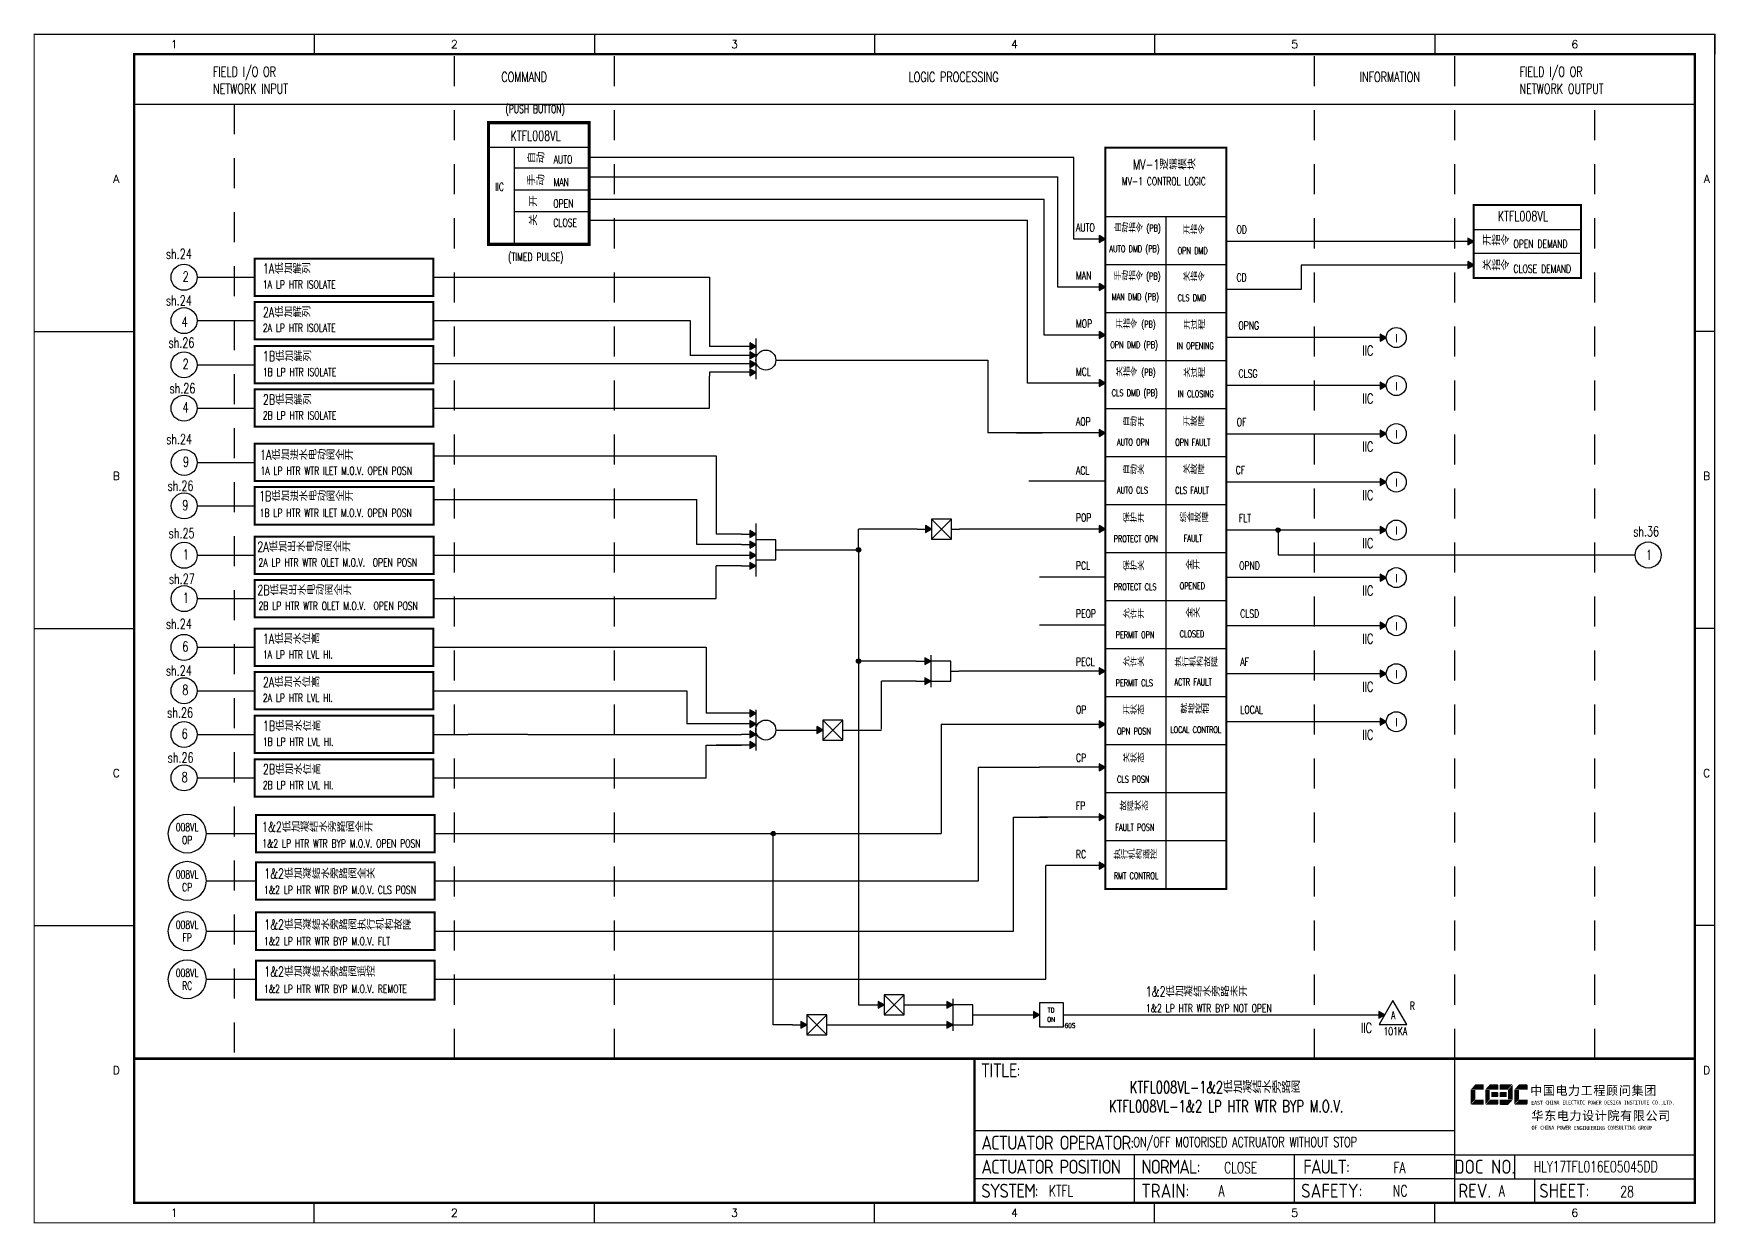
# Model space of a CAD drawing. Header units: millimetres. Extents: x 6586 to 9951, y 1074 to 5865.
# Drawn here: x 8595.5 to 9015.8, y 3933.8 to 4231.1 of the extents above; entities that cross this region are included whole.
import ezdxf
from ezdxf.enums import TextEntityAlignment as Align

# ---------------------------------------------------------------- set-up
doc = ezdxf.new("R2010")
doc.units = ezdxf.units.MM
doc.linetypes.add('DASHED', pattern=[0.75, 0.5, -0.25])
doc.linetypes.add('JIS_02_0.7', pattern=[1.35, 0.75, -0.6])
for name, color, linetype in [('BLOCK', 7, 'Continuous'), ('BORDER', 1, 'Continuous'), ('INSTRUMENT', 4, 'Continuous'), ('MLINE', 6, 'Continuous'), ('TITLE', 1, 'Continuous'), ('TK', 7, 'Continuous'), ('图框_外框线', 7, 'Continuous'), ('图框_标题栏文字', 6, 'Continuous')]:
    doc.layers.add(name, color=color, linetype=linetype)
doc.styles.add('DANIEL', font='COMPLEX', dxfattribs={"width": 0.7, "bigfont": 'GVFS'})
doc.styles.add('ecepdi', font='simhei.ttf', dxfattribs={"width": 0.9})
doc.styles.get("Standard").update_dxf_attribs({"font": 'romans.shx', "width": 0.7, "bigfont": '@0hztxta.shx'})
doc.styles.add('工程字', font='gbenor.shx', dxfattribs={"bigfont": 'gbcbig.shx'})

# ---------------------------------------------------------------- blocks, each defined once
blk = doc.blocks.new('INS00')
at = {"layer": 'INSTRUMENT', "color": 0}
blk.add_lwpolyline([(6, 0, 1), (-6, 0, 1)], format="xyb", close=True, dxfattribs=at)
at = {"layer": 'INSTRUMENT', "flags": 1}
for tag, p in [('INSNAM', (0, 9)), ('INSDGN', (0, -9)), ('INSSUP', (0, -15)), ('INSTYP', (0, -12)), ('INSMAN', (0, -18)), ('INSREM', (0, -21))]:
    blk.add_attdef(tag, text='', height=3, dxfattribs=at).set_placement(p, align=Align.TOP_CENTER)
at = {"layer": 'INSTRUMENT', "width": 0.7}
for tag, p in [('INSHH', (6, 3.5)), ('INSL', (6, -3)), ('INSLL', (6, -6))]:
    blk.add_attdef(tag, p, '', height=2.5, dxfattribs=at)
for tag, p in [('INSIDE', (0, 2)), ('INSSYS', (0, -2))]:
    blk.add_attdef(tag, text='', height=2.5, dxfattribs=at).set_placement(p, align=Align.MIDDLE)
at = {"layer": 'INSTRUMENT', "linetype": 'DASHED', "width": 0.7}
blk.add_attdef('INSH', (6, 0.5), '', height=2.5, dxfattribs=at)
blk = doc.blocks.new('TD ON')
at = {"layer": 'BORDER'}
blk.add_hatch(color=256, dxfattribs=at).paths.add_polyline_path([(2178.99, 3763.24), (2177.49, 3764.11), (2177.49, 3762.37)])
for p, q in [((2176.99, 3763.24), (2178.99, 3763.24)), ((2184.99, 3763.24), (2186.99, 3763.24))]:
    blk.add_line(p, q, dxfattribs=at)
for points in [[(2184.99, 3766.24), (2178.99, 3766.24), (2178.99, 3760.24), (2184.99, 3760.24)], [(2178.99, 3763.24), (2177.49, 3764.11), (2177.49, 3762.37)]]:
    blk.add_lwpolyline(points, close=True, dxfattribs=at)
at = {"layer": 'BORDER', "style": 'DANIEL', "width": 0.8}
for s, p in [('ON', (2181.94, 3762.09)), ('TD', (2181.94, 3764.43))]:
    blk.add_text(s, height=1.2, dxfattribs=at).set_placement(p, align=Align.MIDDLE)
blk = doc.blocks.new('A$C1E0003F3')
h = blk.add_hatch(color=152)
edge = h.paths.add_edge_path()
edge.add_ellipse((5.15, 4.41), major_axis=(0, 0.211), ratio=0.769231, start_angle=-90, end_angle=0)
edge.add_line((5.15, 4.62), (3.22, 4.62))
edge.add_line((3.22, 4.62), (2.09, 3.35))
edge.add_line((2.09, 3.35), (5.32, 3.35))
edge.add_line((5.32, 3.35), (5.32, 4.41))
h.paths.add_polyline_path([(3.22, 3.23), (2.09, 3.23), (2.09, -0.36), (3.22, 0.91)])
edge = h.paths.add_edge_path()
edge.add_line((5.32, 0.81), (3.27, 0.81))
edge.add_line((3.27, 0.81), (2.13, -0.46))
edge.add_line((2.13, -0.46), (5.15, -0.46))
edge.add_ellipse((5.15, -0.25), major_axis=(0, 0.211), ratio=0.769231, start_angle=180, end_angle=270)
edge.add_line((5.32, -0.25), (5.32, 0.81))
h = blk.add_hatch(color=152)
edge = h.paths.add_edge_path()
edge.add_ellipse((8.78, 4.41), major_axis=(0, 0.211), ratio=0.769231, start_angle=-90, end_angle=0)
edge.add_line((8.78, 4.62), (6.84, 4.62))
edge.add_line((6.84, 4.62), (5.71, 3.35))
edge.add_line((5.71, 3.35), (8.94, 3.35))
edge.add_line((8.94, 3.35), (8.94, 4.41))
h.paths.add_polyline_path([(6.84, 3.23), (5.71, 3.23), (5.71, -0.36), (6.84, 0.91)])
edge = h.paths.add_edge_path()
edge.add_ellipse((8.78, 2.49), major_axis=(0, 0.211), ratio=0.769231, start_angle=-90, end_angle=0)
edge.add_line((8.78, 2.7), (7.22, 2.7))
edge.add_line((7.22, 2.7), (7.22, 1.44))
edge.add_line((7.22, 1.44), (8.78, 1.44))
edge.add_ellipse((8.78, 1.65), major_axis=(0, 0.211), ratio=0.769231, start_angle=180, end_angle=270)
edge.add_line((8.94, 1.65), (8.94, 2.49))
edge = h.paths.add_edge_path()
edge.add_line((8.94, 0.81), (6.89, 0.81))
edge.add_line((6.89, 0.81), (5.75, -0.46))
edge.add_line((5.75, -0.46), (8.78, -0.46))
edge.add_ellipse((8.78, -0.25), major_axis=(0, 0.211), ratio=0.769231, start_angle=180, end_angle=270)
edge.add_line((8.94, -0.25), (8.94, 0.81))
h = blk.add_hatch(color=1)
edge = h.paths.add_edge_path()
edge.add_line((12.48, 4.62), (9.46, 4.62))
edge.add_ellipse((9.46, 4.41), major_axis=(0, 0.211), ratio=0.769231, start_angle=0, end_angle=90)
edge.add_line((9.3, 4.41), (9.3, 3.35))
edge.add_line((9.3, 3.35), (11.35, 3.35))
edge.add_line((11.35, 3.35), (12.48, 4.62))
h.paths.add_polyline_path([(12.57, 4.56), (11.38, 3.23), (11.38, 0.93), (12.57, 0.93)])
edge = h.paths.add_edge_path()
edge.add_line((11.03, 2.7), (9.46, 2.7))
edge.add_ellipse((9.46, 2.49), major_axis=(0, 0.211), ratio=0.769231, start_angle=0, end_angle=90)
edge.add_line((9.3, 2.49), (9.3, 1.65))
edge.add_ellipse((9.46, 1.65), major_axis=(0, 0.211), ratio=0.769231, start_angle=90, end_angle=180)
edge.add_line((9.46, 1.44), (11.03, 1.44))
edge.add_line((11.03, 1.44), (11.03, 2.7))
h = blk.add_hatch(color=152)
edge = h.paths.add_edge_path()
edge.add_ellipse((16.11, 4.41), major_axis=(0, 0.211), ratio=0.769231, start_angle=-90, end_angle=0)
edge.add_line((16.11, 4.62), (14.14, 4.62))
edge.add_line((14.14, 4.62), (13, 3.35))
edge.add_line((13, 3.35), (16.27, 3.35))
edge.add_line((16.27, 3.35), (16.27, 4.41))
h.paths.add_polyline_path([(14.14, 3.23), (13, 3.23), (13, -0.36), (14.14, 0.91)])
edge = h.paths.add_edge_path()
edge.add_line((16.27, 0.81), (14.18, 0.81))
edge.add_line((14.18, 0.81), (13.04, -0.46))
edge.add_line((13.04, -0.46), (16.03, -0.46))
edge.add_ellipse((16.03, -0.15), major_axis=(0, 0.316), ratio=0.769231, start_angle=180, end_angle=270)
edge.add_line((16.27, -0.15), (16.27, 0.81))
h = blk.add_hatch(color=1)
edge = h.paths.add_edge_path()
edge.add_line((12.58, 0.79), (9.3, 0.79))
edge.add_line((9.3, 0.79), (9.3, -0.27))
edge.add_ellipse((9.46, -0.27), major_axis=(0, 0.211), ratio=0.769231, start_angle=90, end_angle=180)
edge.add_line((9.46, -0.48), (11.43, -0.48))
edge.add_line((11.43, -0.48), (12.58, 0.79))
at = {"layer": 'TITLE', "color": 7, "style": 'ecepdi'}
for s, p in [('中', (16.92, 1.94)), ('国', (20.09, 2)), ('电', (23.25, 1.99)), ('力', (26.39, 1.96)), ('程', (32.71, 1.98)), ('顾', (35.9, 1.98)), ('问', (39.09, 1.94)), ('集', (42.26, 1.98)), ('团', (45.42, 2.01)), ('工', (29.53, 1.95)), ('华', (17.24, -4.31)), ('东', (20.45, -4.29)), ('电', (23.62, -4.35)), ('力', (26.75, -4.32)), ('设', (29.92, -4.3)), ('计', (33.05, -4.31)), ('院', (36.26, -4.29)), ('有', (39.41, -4.29)), ('限', (42.57, -4.32)), ('公', (45.78, -4.38)), ('司', (48.91, -4.35))]:
    blk.add_text(s, height=2.2, dxfattribs=at).set_placement(p)
at = {"layer": 'TITLE', "color": 7, "style": 'ecepdi', "width": 0.975}
for s, p in [('E', (17.58, 0.02)), ('A', (18.29, 0.03)), ('S', (19, 0.03)), ('T', (19.7, 0.03)), ('C', (21.1, 0.09)), ('H', (21.77, 0.09)), ('I', (22.46, 0.09)), ('N', (23.17, 0.1)), ('A', (23.86, 0.1)), ('E', (25.35, 0.09)), ('L', (26.05, 0.11)), ('E', (26.76, 0.1)), ('C', (27.46, 0.12)), ('T', (28.18, 0.11)), ('R', (28.87, 0.1)), ('I', (29.57, 0.11)), ('C', (30.28, 0.1)), ('P', (31.64, 0.09)), ('O', (32.32, 0.08)), ('W', (33.03, 0.08)), ('E', (33.72, 0.08)), ('R', (34.42, 0.09)), ('D', (35.81, 0.1)), ('E', (36.52, 0.1)), ('S', (37.2, 0.1)), ('I', (37.91, 0.09)), ('G', (38.68, 0.11)), ('N', (39.38, 0.09)), ('I', (40.72, 0.07)), ('N', (41.43, 0.08)), ('S', (42.14, 0.08)), ('T', (42.83, 0.08)), ('I', (43.52, 0.09)), ('T', (44.22, 0.07)), ('U', (44.93, 0.07)), ('T', (45.63, 0.08)), ('E', (46.34, 0.09)), ('C', (47.76, 0.11)), ('O', (48.48, 0.1)), ('L', (50.56, 0.1)), ('T', (51.27, 0.1)), ('D', (51.96, 0.1)), ('.', (49.23, 0.1)), (',', (49.87, 0.1)), ('.', (52.72, 0.11)), ('O', (17.67, -6.18)), ('OF', (18.01, -6.2)), ('F', (18.37, -6.2)), ('C', (19.8, -6.19)), ('H', (20.47, -6.19)), ('I', (21.15, -6.19)), ('N', (21.87, -6.18)), ('A', (22.56, -6.18)), ('P', (23.98, -6.2)), ('O', (24.66, -6.21)), ('W', (25.36, -6.21)), ('E', (26.06, -6.21)), ('R', (26.75, -6.2)), ('E', (28.19, -6.24)), ('N', (28.91, -6.27)), ('G', (29.62, -6.26)), ('I', (30.32, -6.27)), ('N', (31.02, -6.27)), ('E', (31.7, -6.28)), ('E', (32.41, -6.27)), ('R', (33.1, -6.24)), ('I', (33.81, -6.24)), ('N', (34.51, -6.26)), ('G', (35.2, -6.24)), ('C', (36.61, -6.19)), ('O', (37.3, -6.21)), ('N', (38, -6.2)), ('S', (38.71, -6.21)), ('U', (39.41, -6.18)), ('L', (40.11, -6.18)), ('T', (40.81, -6.19)), ('I', (41.51, -6.21)), ('N', (42.2, -6.21)), ('G', (42.91, -6.17)), ('G', (44.29, -6.2)), ('R', (45, -6.21)), ('O', (45.69, -6.22)), ('U', (46.39, -6.2)), ('P', (47.1, -6.23))]:
    blk.add_text(s, height=1, dxfattribs=at).set_placement(p, align=Align.MIDDLE_CENTER)
blk = doc.blocks.new('A$C57484896')
for p, q in [((70, 297), (70, 292)), ((140, 297), (140, 292)), ((210, 297), (210, 292)), ((280, 297), (280, 292)), ((350, 297), (350, 292)), ((420, 297), (420, 292)), ((0, 222.75), (25, 222.75)), ((420, 222.75), (415, 222.75)), ((0, 148.5), (25, 148.5)), ((420, 148.5), (415, 148.5)), ((0, 74.25), (25, 74.25)), ((420, 74.25), (415, 74.25)), ((70, 0), (70, 5)), ((140, 0), (140, 5)), ((210, 0), (210, 5)), ((280, 0), (280, 5)), ((350, 0), (350, 5))]:
    blk.add_line(p, q)
at = {"layer": 'MLINE', "linetype": 'JIS_02_0.7', "ltscale": 10}
for p, q in [((105, 41), (105, 292)), ((145, 41), (145, 292)), ((320, 41), (320, 292)), ((355, 41), (355, 292)), ((50, 279.56), (50, 41)), ((390, 41), (390, 279.56))]:
    blk.add_line(p, q, dxfattribs=at)
at = {"layer": 'MLINE'}
blk.add_line((25, 279.56), (415, 279.56), dxfattribs=at)
at = {"layer": '图框_外框线'}
for p, q in [((355, 5), (355, 41)), ((355, 23), (235, 23)), ((355, 17), (235, 17)), ((275, 11), (275, 17)), ((315, 11), (315, 17)), ((355, 17), (415, 17)), ((370, 11), (370, 17)), ((355, 11), (235, 11)), ((355, 11), (235, 11)), ((275, 5), (275, 11)), ((315, 5), (315, 11)), ((355, 11), (415, 11)), ((375, 5), (375, 11))]:
    blk.add_line(p, q, dxfattribs=at)
for points, const_width in [([(0, 0), (420, 0), (420, 297), (0, 297)], 0.3), ([(25, 5), (415, 5), (415, 292), (25, 292)], 0.6)]:
    blk.add_lwpolyline(points, close=True, dxfattribs=dict(at, const_width=const_width))
at = {"layer": '图框_外框线', "const_width": 0.6}
blk.add_lwpolyline([(235, 41), (25, 41)], dxfattribs=at)
at = {"layer": '图框_外框线'}
blk.add_lwpolyline([(415, 41, 0.6, 0.6, 0), (235, 41, 0.6, 0.6, 0), (235, 5, 0, 0, 0)], format="xyseb", dxfattribs=at)
blk.add_blockref('A$C1E0003F3', (356.94, 29.95))
at = {"layer": 'MLINE', "char_height": 2.5, "width": 31.8959, "attachment_point": 1}
for s, insert in [('FIELD I/O OR', (44.67, 288.89)), ('COMMAND', (116.74, 287.58)), ('LOGIC PROCESSING', (218.52, 287.58)), ('INFORMATION', (331.25, 287.58)), ('FIELD I/O OR', (371.22, 288.89)), ('NETWORK INPUT', (44.67, 284.64)), ('NETWORK OUTPUT', (371.22, 284.64))]:
    blk.add_mtext(s, dxfattribs=dict(at, insert=insert))
at = {"layer": 'TK', "color": 3}
for s, p in [('1', (35, 294.5)), ('2', (105, 294.5)), ('3', (175, 294.5)), ('4', (245, 294.5)), ('5', (315, 294.5)), ('6', (385, 294.5)), ('1', (35, 2.5)), ('2', (105, 2.5)), ('3', (175, 2.5)), ('4', (245, 2.5)), ('5', (315, 2.5)), ('6', (385, 2.5))]:
    blk.add_text(s, height=2, dxfattribs=at).set_placement(p, align=Align.MIDDLE)
for s, p in [('A', (20.5, 259.88)), ('A', (418, 259.88)), ('B', (20.5, 185.62)), ('B', (418, 185.62)), ('C', (20.5, 111.38)), ('C', (418, 111.38)), ('D', (20.5, 37.12)), ('D', (418, 37.12))]:
    blk.add_text(s, height=2, dxfattribs=at).set_placement(p, align=Align.CENTER)
at = {"layer": '图框_标题栏文字', "char_height": 3.5, "style": '工程字'}
for s, insert, width, attachment_point in [('{\\T0.9; TITLE:}', (234.86, 38.09), 14.2249, 4), ('{\\T0.9; ACTUATOR OPERATOR:}', (235, 20), 40, 4), ('{\\T0.9; ACTUATOR POSITION}', (235, 14), 45, 4), ('{\\T0.9; NORMAL:}', (275, 14), 18.2557, 4), ('{\\T0.9; FAULT:}', (315.44, 14), 15, 4), ('DOC NO.', (362.5, 14), 15, 5), ('{\\T0.9; SYSTEM:}', (235, 8), 17.9526, 4), ('{\\T0.9; }TRAIN: ', (275, 8), 17.6638, 4), ('SAFETY:', (324.3, 8), 22.3993, 5), ('REV.', (360, 8), 10, 5), ('SHEET:', (382.42, 8), 20, 5)]:
    blk.add_mtext(s, dxfattribs=dict(at, insert=insert, width=width, attachment_point=attachment_point))

msp = doc.modelspace()

# ---------------------------------------------------------------- hatches: boundary and pattern name
for points in [[(8863.26, 4179.73), (8861.76, 4180.6), (8861.76, 4178.87)], [(8955.38, 4179.11), (8953.88, 4179.97), (8953.88, 4178.24)], [(8955.38, 4173.23), (8953.88, 4174.1), (8953.88, 4172.37)], [(8863.26, 4167.73), (8861.76, 4168.6), (8861.76, 4166.87)], [(8863.26, 4155.73), (8861.76, 4156.6), (8861.76, 4154.87)], [(8933.5, 4155.11), (8932, 4155.97), (8932, 4154.24)], [(8863.26, 4143.73), (8861.76, 4144.6), (8861.76, 4142.87)], [(8933.5, 4143.11), (8932, 4143.97), (8932, 4142.24)], [(8863.26, 4131.26), (8861.76, 4132.13), (8861.76, 4130.39)], [(8933.5, 4131.11), (8932, 4131.97), (8932, 4130.24)], [(8933.5, 4118.99), (8932, 4119.85), (8932, 4118.12)], [(8863.26, 4107.26), (8861.76, 4108.13), (8861.76, 4106.39)], [(8933.5, 4106.99), (8932, 4107.85), (8932, 4106.12)], [(8933.5, 4095.11), (8932, 4095.97), (8932, 4094.24)], [(8933.5, 4083.11), (8932, 4083.97), (8932, 4082.24)], [(8863.26, 4071.73), (8861.76, 4072.6), (8861.76, 4070.87)], [(8933.5, 4071.11), (8932, 4071.97), (8932, 4070.24)], [(8863.26, 4058.46), (8861.76, 4059.33), (8861.76, 4057.59)], [(8933.5, 4059.11), (8932, 4059.97), (8932, 4058.24)], [(8863.26, 4047.73), (8861.76, 4048.6), (8861.76, 4046.87)], [(8863.26, 4035.26), (8861.76, 4036.13), (8861.76, 4034.39)], [(8863.26, 4023.14), (8861.76, 4024.01), (8861.76, 4022.28)], [(8933.15, 3985.86), (8931.65, 3986.73), (8931.65, 3984.99)]]:
    msp.add_hatch(color=256).paths.add_polyline_path(points)
h = msp.add_hatch(color=256)
edge = h.paths.add_edge_path()
edge.add_arc((8906.46, 4107), 0.55, 0, 360)
h = msp.add_hatch(color=256)
edge = h.paths.add_edge_path()
edge.add_arc((8801.63, 4102.05), 0.55, 0, 360)
h = msp.add_hatch(color=256)
edge = h.paths.add_edge_path()
edge.add_arc((8801.63, 4074.23), 0.55, 0, 360)
h = msp.add_hatch(color=256)
edge = h.paths.add_edge_path()
edge.add_arc((8780.29, 4031.15), 0.55, 0, 360)
at = {"layer": 'BORDER'}
for points in [[(8775.95, 4152.9), (8774.45, 4153.77), (8774.45, 4152.04)], [(8775.95, 4150.64), (8774.45, 4151.51), (8774.45, 4149.78)], [(8775.95, 4148.5), (8774.45, 4149.36), (8774.45, 4147.63)], [(8775.95, 4146.42), (8774.45, 4147.29), (8774.45, 4145.55)], [(8775.93, 4106), (8774.43, 4106.87), (8774.43, 4105.14)], [(8819.84, 4107.26), (8818.34, 4108.13), (8818.34, 4106.39)], [(8775.93, 4103.36), (8774.43, 4104.22), (8774.43, 4102.49)], [(8775.93, 4100.71), (8774.43, 4101.58), (8774.43, 4099.85)], [(8775.93, 4098.07), (8774.43, 4098.93), (8774.43, 4097.2)], [(8819.64, 4074.23), (8818.14, 4075.1), (8818.14, 4073.37)], [(8819.64, 4069.23), (8818.14, 4070.1), (8818.14, 4068.37)], [(8775.93, 4061.21), (8774.43, 4062.08), (8774.43, 4060.35)], [(8775.93, 4058.57), (8774.43, 4059.43), (8774.43, 4057.7)], [(8775.93, 4055.92), (8774.43, 4056.79), (8774.43, 4055.05)], [(8792.7, 4057.03), (8791.2, 4057.89), (8791.2, 4056.16)], [(8775.93, 4053.27), (8774.43, 4054.14), (8774.43, 4052.41)], [(8808.04, 3988.36), (8806.54, 3989.23), (8806.54, 3987.49)], [(8825.21, 3988.36), (8823.71, 3989.23), (8823.71, 3987.49)], [(8788.69, 3983.36), (8787.19, 3984.23), (8787.19, 3982.49)], [(8825.21, 3983.36), (8823.71, 3984.23), (8823.71, 3982.49)]]:
    msp.add_hatch(color=256, dxfattribs=at).paths.add_polyline_path(points)

# ---------------------------------------------------------------- linework, layer by layer
for p, q in [((8709.12, 4208.82), (8709.12, 4178.4)), ((8734.29, 4208.82), (8734.29, 4178.4)), ((8709.12, 4202.7), (8734.29, 4202.7)), ((8715.54, 4202.7), (8715.51, 4178.4)), ((8855.42, 4200.09), (8734.29, 4200.09)), ((8855.42, 4179.73), (8855.42, 4200.09)), ((8863.26, 4185.39), (8863.26, 4202.56)), ((8863.26, 4202.56), (8893.54, 4202.56)), ((8893.54, 4185.39), (8893.54, 4202.56)), ((8715.51, 4197.55), (8734.26, 4197.55)), ((8734.29, 4195.29), (8851.41, 4195.29)), ((8851.41, 4167.73), (8851.41, 4195.29)), ((8715.51, 4191.98), (8734.26, 4191.98)), ((8715.51, 4186.6), (8734.26, 4186.6)), ((8734.29, 4189.71), (8847.98, 4189.71)), ((8847.98, 4155.73), (8847.98, 4189.71)), ((8734.29, 4184.47), (8843.88, 4184.47)), ((8843.88, 4143.73), (8843.88, 4184.47)), ((8863.26, 4185.39), (8893.54, 4185.39)), ((8878.4, 4185.39), (8878.4, 4017.27)), ((8955.38, 4182.15), (8982.17, 4182.15)), ((8955.38, 4182.15), (8982.17, 4182.15)), ((8734.29, 4178.4), (8709.12, 4178.4)), ((8715.51, 4178.4), (8734.29, 4178.4)), ((8863.26, 4179.73), (8855.42, 4179.73)), ((8953.88, 4179.11), (8893.54, 4179.11)), ((8955.38, 4176.21), (8982.17, 4176.21)), ((8636.3, 4170.18), (8650.67, 4170.18)), ((8695.35, 4170.18), (8736.9, 4170.18)), ((8736.9, 4170.18), (8764.37, 4170.18)), ((8764.37, 4170.18), (8764.37, 4152.9)), ((8863.26, 4173.39), (8893.54, 4173.39)), ((8953.88, 4173.23), (8912.2, 4173.23)), ((8912.2, 4173.23), (8912.2, 4167.11)), ((8955.38, 4170.02), (8982.17, 4170.02)), ((8955.38, 4170.02), (8982.17, 4170.02)), ((8695.35, 4165.51), (8650.67, 4165.51)), ((8853.47, 4167.73), (8851.41, 4167.73)), ((8863.26, 4167.73), (8853.47, 4167.73)), ((8912.2, 4167.11), (8893.54, 4167.11)), ((8863.26, 4161.39), (8893.54, 4161.39)), ((8636.3, 4159.34), (8650.67, 4159.34)), ((8695.35, 4159.34), (8732.04, 4159.34)), ((8732.04, 4159.34), (8759.51, 4159.34)), ((8759.51, 4159.34), (8759.51, 4150.64)), ((8772.36, 4152.9), (8764.37, 4152.9)), ((8863.26, 4155.73), (8847.98, 4155.73)), ((8908.15, 4155.11), (8893.54, 4155.11)), ((8932, 4155.11), (8893.54, 4155.11)), ((8772.36, 4148.5), (8695.35, 4148.5)), ((8772.36, 4150.64), (8759.51, 4150.64)), ((8782.95, 4149.47), (8833.93, 4149.47)), ((8833.93, 4149.47), (8833.93, 4131.26)), ((8863.26, 4149.39), (8893.54, 4149.39)), ((8636.3, 4148.31), (8650.67, 4148.31)), ((8772.36, 4146.42), (8764.37, 4146.42)), ((8764.37, 4146.42), (8764.37, 4145.49)), ((8764.37, 4137.47), (8764.37, 4145.49)), ((8695.35, 4143.64), (8650.67, 4143.64)), ((8847.98, 4143.73), (8843.88, 4143.73)), ((8863.26, 4143.73), (8847.98, 4143.73)), ((8908.15, 4143.11), (8893.54, 4143.11)), ((8932, 4143.11), (8893.54, 4143.11)), ((8636.3, 4137.47), (8650.67, 4137.47)), ((8695.35, 4137.47), (8764.37, 4137.47)), ((8863.26, 4137.39), (8893.54, 4137.39)), ((8695.35, 4132.8), (8650.67, 4132.8)), ((8863.26, 4131.26), (8833.93, 4131.26)), ((8841.09, 4131.26), (8847.48, 4131.26)), ((8932, 4130.99), (8893.54, 4130.99)), ((8636.34, 4123.9), (8650.71, 4123.9)), ((8695.39, 4125.51), (8766.03, 4125.51)), ((8766.03, 4125.51), (8766.03, 4106)), ((8863.26, 4125.39), (8893.54, 4125.39)), ((8695.39, 4119.23), (8650.71, 4119.23)), ((8863.26, 4119.26), (8844.19, 4119.26)), ((8932, 4118.99), (8893.54, 4118.99)), ((8636.34, 4113.05), (8650.71, 4113.05)), ((8695.39, 4114.67), (8761.16, 4114.67)), ((8761.16, 4103.36), (8761.16, 4114.67)), ((8863.26, 4113.39), (8893.54, 4113.39)), ((8801.63, 4102.05), (8801.63, 4107.26)), ((8816.25, 4107.26), (8801.63, 4107.26)), ((8863.26, 4107.26), (8826.84, 4107.26)), ((8908.15, 4106.99), (8893.54, 4106.99)), ((8932, 4106.99), (8893.54, 4106.99)), ((8906.46, 4107), (8906.46, 4100.77)), ((8772.34, 4103.36), (8761.16, 4103.36)), ((8772.34, 4106), (8766.03, 4106)), ((8636.34, 4100.71), (8650.71, 4100.71)), ((8695.39, 4100.71), (8772.34, 4100.71)), ((8772.34, 4098.07), (8766.03, 4098.07)), ((8766.03, 4089.87), (8766.03, 4098.07)), ((8782.93, 4102.05), (8801.63, 4102.05)), ((8801.63, 4102.05), (8801.63, 4059.19)), ((8863.26, 4101.39), (8893.54, 4101.39)), ((8906.46, 4100.77), (8995.7, 4100.77)), ((8695.39, 4096.04), (8650.71, 4096.04)), ((8863.26, 4095.26), (8846.81, 4095.26)), ((8908.15, 4095.11), (8893.54, 4095.11)), ((8932, 4095.11), (8893.54, 4095.11)), ((8636.34, 4089.87), (8650.71, 4089.87)), ((8695.39, 4089.87), (8766.03, 4089.87)), ((8863.26, 4089.39), (8893.54, 4089.39)), ((8695.39, 4085.2), (8650.71, 4085.2)), ((8863.26, 4083.26), (8846.81, 4083.26)), ((8908.15, 4083.11), (8893.54, 4083.11)), ((8932, 4083.11), (8893.54, 4083.11)), ((8636.3, 4077.7), (8650.67, 4077.7)), ((8695.35, 4077.7), (8708.95, 4077.7)), ((8708.95, 4077.7), (8763.52, 4077.7)), ((8763.52, 4077.7), (8763.52, 4061.21)), ((8863.26, 4077.39), (8893.54, 4077.39)), ((8695.35, 4073.03), (8650.67, 4073.03)), ((8816.05, 4074.23), (8801.63, 4074.23)), ((8807.37, 4057.26), (8807.37, 4069.23)), ((8816.05, 4069.23), (8807.37, 4069.23)), ((8846.81, 4071.73), (8826.64, 4071.73)), ((8863.26, 4071.73), (8846.81, 4071.73)), ((8908.15, 4071.11), (8893.54, 4071.11)), ((8932, 4071.11), (8893.54, 4071.11)), ((8636.3, 4066.86), (8650.67, 4066.86)), ((8695.35, 4066.86), (8704.09, 4066.86)), ((8704.09, 4066.86), (8758.66, 4066.86)), ((8758.66, 4066.86), (8758.66, 4058.57)), ((8863.26, 4065.39), (8893.54, 4065.39)), ((8772.34, 4061.21), (8763.52, 4061.21)), ((8636.3, 4055.92), (8650.67, 4055.92)), ((8695.35, 4055.92), (8704.09, 4055.92)), ((8718.95, 4055.92), (8704.09, 4055.92)), ((8718.95, 4055.92), (8772.34, 4055.92)), ((8772.34, 4058.57), (8758.66, 4058.57)), ((8782.93, 4057.03), (8789.11, 4057.03)), ((8799.7, 4057.03), (8807.37, 4057.03)), ((8801.63, 4059.85), (8801.63, 3989.13)), ((8822.3, 4058.46), (8863.26, 4058.46)), ((8822.3, 4058.46), (8822.3, 4031.15)), ((8908.15, 4059.11), (8893.54, 4059.11)), ((8932, 4059.11), (8893.54, 4059.11)), ((8763.52, 4045.08), (8763.52, 4053.27)), ((8763.52, 4053.27), (8772.34, 4053.27)), ((8772.34, 4053.27), (8766.03, 4053.27)), ((8863.26, 4053.39), (8893.54, 4053.39)), ((8695.35, 4051.25), (8650.67, 4051.25)), ((8831.61, 4019.34), (8831.61, 4047.73)), ((8831.61, 4047.73), (8846.81, 4047.73)), ((8863.26, 4047.73), (8846.81, 4047.73)), ((8636.3, 4045.08), (8650.67, 4045.08)), ((8695.35, 4045.08), (8708.95, 4045.08)), ((8708.95, 4045.08), (8763.52, 4045.08)), ((8695.35, 4040.41), (8650.67, 4040.41)), ((8863.26, 4041.39), (8893.54, 4041.39)), ((8840.37, 4035.26), (8848.83, 4035.26)), ((8840.37, 4006.76), (8840.37, 4035.26)), ((8863.26, 4035.26), (8846.81, 4035.26)), ((8638.62, 4031.15), (8651.02, 4031.15)), ((8695.7, 4031.15), (8822.3, 4031.15)), ((8780.29, 3983.36), (8780.29, 4031.15)), ((8695.7, 4026.48), (8651.02, 4026.48)), ((8863.26, 4029.39), (8893.54, 4029.39)), ((8848.46, 3994.75), (8848.46, 4023.14)), ((8861.76, 4023.14), (8848.46, 4023.14)), ((8638.62, 4019.34), (8651.02, 4019.34)), ((8695.7, 4019.34), (8831.61, 4019.34)), ((8695.7, 4014.67), (8651.02, 4014.67)), ((8638.62, 4006.76), (8651.02, 4006.76)), ((8695.7, 4006.76), (8840.37, 4006.76)), ((8695.7, 4002.09), (8651.02, 4002.09)), ((8638.62, 3994.75), (8651.02, 3994.75)), ((8695.7, 3994.75), (8848.46, 3994.75)), ((8695.7, 3989.68), (8651.02, 3989.68)), ((8801.63, 3989.13), (8801.63, 3988.36)), ((8801.63, 3988.36), (8804.45, 3988.36)), ((8815.04, 3988.36), (8821.62, 3988.36)), ((8832.21, 3985.86), (8844.8, 3985.86)), ((8854.8, 3985.86), (8931.65, 3985.86)), ((8785.1, 3983.36), (8780.29, 3983.36)), ((8795.69, 3983.36), (8821.62, 3983.36))]:
    msp.add_line(p, q)
for points, const_width in [([(8709.12, 4208.82), (8734.29, 4208.82), (8734.29, 4178.4), (8709.12, 4178.4), (8709.12, 4208.82)], 0.8), ([(8863.26, 4202.56), (8893.54, 4202.56), (8893.54, 4017.27), (8863.26, 4017.27), (8863.26, 4202.56)], 0.5), ([(8863.26, 4202.56), (8893.54, 4202.56), (8893.54, 4017.27), (8863.26, 4017.27), (8863.26, 4202.56)], 0.2), ([(8955.38, 4188.27), (8982.17, 4188.27), (8982.17, 4170.02), (8955.38, 4170.02), (8955.38, 4188.27)], 0.5), ([(8650.67, 4174.85), (8695.35, 4174.85), (8695.35, 4165.51), (8650.67, 4165.51), (8650.67, 4174.85)], 0.5), ([(8650.67, 4164.01), (8695.35, 4164.01), (8695.35, 4154.67), (8650.67, 4154.67), (8650.67, 4164.01)], 0.5), ([(8650.67, 4152.98), (8695.35, 4152.98), (8695.35, 4143.64), (8650.67, 4143.64), (8650.67, 4152.98)], 0.5), ([(8650.67, 4142.14), (8695.35, 4142.14), (8695.35, 4132.8), (8650.67, 4132.8), (8650.67, 4142.14)], 0.5), ([(8650.71, 4128.57), (8695.39, 4128.57), (8695.39, 4119.23), (8650.71, 4119.23), (8650.71, 4128.57)], 0.5), ([(8650.71, 4117.73), (8695.39, 4117.73), (8695.39, 4108.38), (8650.71, 4108.38), (8650.71, 4117.73)], 0.5), ([(8650.71, 4105.38), (8695.39, 4105.38), (8695.39, 4096.04), (8650.71, 4096.04), (8650.71, 4105.38)], 0.5), ([(8650.71, 4094.54), (8695.39, 4094.54), (8695.39, 4085.2), (8650.71, 4085.2), (8650.71, 4094.54)], 0.5), ([(8650.67, 4082.37), (8695.35, 4082.37), (8695.35, 4073.03), (8650.67, 4073.03), (8650.67, 4082.37)], 0.5), ([(8650.67, 4071.53), (8695.35, 4071.53), (8695.35, 4062.19), (8650.67, 4062.19), (8650.67, 4071.53)], 0.5), ([(8650.67, 4060.59), (8695.35, 4060.59), (8695.35, 4051.25), (8650.67, 4051.25), (8650.67, 4060.59)], 0.5), ([(8650.67, 4049.75), (8695.35, 4049.75), (8695.35, 4040.41), (8650.67, 4040.41), (8650.67, 4049.75)], 0.5), ([(8651.02, 4035.83), (8695.7, 4035.83), (8695.7, 4026.48), (8651.02, 4026.48), (8651.02, 4035.83)], 0.5), ([(8651.02, 4024.01), (8695.7, 4024.01), (8695.7, 4014.67), (8651.02, 4014.67), (8651.02, 4024.01)], 0.5), ([(8651.02, 4011.44), (8695.7, 4011.44), (8695.7, 4002.09), (8651.02, 4002.09), (8651.02, 4011.44)], 0.5), ([(8651.02, 3999.42), (8695.7, 3999.42), (8695.7, 3989.68), (8651.02, 3989.68), (8651.02, 3999.42)], 0.5)]:
    msp.add_lwpolyline(points, dxfattribs=dict(const_width=const_width))
msp.add_lwpolyline([(8955.38, 4170.02), (8955.38, 4188.27), (8982.17, 4188.27), (8982.17, 4170.02)])
msp.add_lwpolyline([(8955.38, 4170.02), (8955.38, 4188.27), (8982.17, 4188.27), (8982.17, 4170.02)])
for points in [[(8863.26, 4185.39), (8893.54, 4185.39), (8893.54, 4017.27), (8863.26, 4017.27)], [(8863.26, 4179.73), (8861.76, 4180.6), (8861.76, 4178.87)], [(8955.38, 4179.11), (8953.88, 4179.97), (8953.88, 4178.24)], [(8955.38, 4173.23), (8953.88, 4174.1), (8953.88, 4172.37)], [(8863.26, 4167.73), (8861.76, 4168.6), (8861.76, 4166.87)], [(8863.26, 4155.73), (8861.76, 4156.6), (8861.76, 4154.87)], [(8933.5, 4155.11), (8932, 4155.97), (8932, 4154.24)], [(8863.26, 4143.73), (8861.76, 4144.6), (8861.76, 4142.87)], [(8933.5, 4143.11), (8932, 4143.97), (8932, 4142.24)], [(8863.26, 4131.26), (8861.76, 4132.13), (8861.76, 4130.39)], [(8933.5, 4131.11), (8932, 4131.97), (8932, 4130.24)], [(8933.5, 4118.99), (8932, 4119.85), (8932, 4118.12)], [(8863.26, 4107.26), (8861.76, 4108.13), (8861.76, 4106.39)], [(8933.5, 4106.99), (8932, 4107.85), (8932, 4106.12)], [(8933.5, 4095.11), (8932, 4095.97), (8932, 4094.24)], [(8933.5, 4083.11), (8932, 4083.97), (8932, 4082.24)], [(8863.26, 4071.73), (8861.76, 4072.6), (8861.76, 4070.87)], [(8933.5, 4071.11), (8932, 4071.97), (8932, 4070.24)], [(8863.26, 4058.46), (8861.76, 4059.33), (8861.76, 4057.59)], [(8933.5, 4059.11), (8932, 4059.97), (8932, 4058.24)], [(8863.26, 4047.73), (8861.76, 4048.6), (8861.76, 4046.87)], [(8863.26, 4035.26), (8861.76, 4036.13), (8861.76, 4034.39)], [(8863.26, 4023.14), (8861.76, 4024.01), (8861.76, 4022.28)], [(8933.15, 3985.86), (8931.65, 3986.73), (8931.65, 3984.99)]]:
    msp.add_lwpolyline(points, close=True)
at = {"color": 1}
msp.add_lwpolyline([(8938.63, 3983.41), (8935.17, 3989.41), (8931.7, 3983.41)], close=True, dxfattribs=at)
for centre in [(8633.04, 4170.17), (8633.04, 4159.33), (8633.04, 4148.3), (8633.04, 4137.46), (8633.09, 4123.89), (8633.09, 4113.04), (8633.09, 4100.7), (8998.95, 4100.77), (8633.09, 4089.86), (8633.04, 4077.69), (8633.04, 4066.85), (8633.04, 4055.91), (8633.04, 4045.07)]:
    msp.add_circle(centre, 3.25, dxfattribs=at)
for centre, radius in [((8936, 4155.11), 2.5), ((8936, 4143.11), 2.5), ((8936, 4131.11), 2.5), ((8936, 4118.99), 2.5), ((8906.46, 4107), 0.55), ((8936, 4106.99), 2.5), ((8801.63, 4102.05), 0.55), ((8936, 4095.11), 2.5), ((8936, 4083.11), 2.5), ((8801.63, 4074.23), 0.55), ((8936, 4071.11), 2.5), ((8936, 4059.11), 2.5), ((8780.29, 4031.15), 0.55)]:
    msp.add_circle(centre, radius)
at = {"layer": 'BORDER'}
for p, q in [((8775.95, 4152.9), (8772.36, 4152.9)), ((8775.95, 4154.91), (8775.95, 4144.75)), ((8775.95, 4150.64), (8772.36, 4150.64)), ((8775.95, 4148.5), (8772.36, 4148.5)), ((8780.95, 4149.47), (8782.95, 4149.47)), ((8775.95, 4146.42), (8772.36, 4146.42)), ((8775.93, 4108.65), (8775.93, 4095.42)), ((8816.25, 4107.26), (8819.84, 4107.26)), ((8819.84, 4109.76), (8824.84, 4104.76)), ((8824.84, 4109.76), (8819.84, 4104.76)), ((8824.84, 4107.26), (8826.84, 4107.26)), ((8772.34, 4106), (8775.93, 4106)), ((8772.34, 4103.36), (8775.93, 4103.36)), ((8772.34, 4100.71), (8775.93, 4100.71)), ((8772.34, 4098.07), (8775.93, 4098.07)), ((8780.93, 4102.05), (8782.93, 4102.05)), ((8816.05, 4074.23), (8819.64, 4074.23)), ((8819.64, 4075.73), (8819.64, 4067.73)), ((8816.05, 4069.23), (8819.64, 4069.23)), ((8824.64, 4071.73), (8826.64, 4071.73)), ((8775.93, 4061.21), (8772.34, 4061.21)), ((8775.93, 4062.11), (8775.93, 4051.95)), ((8775.93, 4058.57), (8772.34, 4058.57)), ((8775.93, 4055.92), (8772.34, 4055.92)), ((8780.93, 4057.03), (8782.93, 4057.03)), ((8789.11, 4057.03), (8792.7, 4057.03)), ((8792.7, 4059.53), (8797.7, 4054.53)), ((8797.7, 4059.53), (8792.7, 4054.53)), ((8797.7, 4057.03), (8799.7, 4057.03)), ((8775.93, 4053.27), (8772.34, 4053.27)), ((8808.04, 3990.86), (8813.04, 3985.86)), ((8813.04, 3990.86), (8808.04, 3985.86)), ((8825.21, 3989.86), (8825.21, 3981.86)), ((8788.69, 3985.86), (8793.69, 3980.86)), ((8793.69, 3985.86), (8788.69, 3980.86)), ((8804.45, 3988.36), (8808.04, 3988.36)), ((8813.04, 3988.36), (8815.04, 3988.36)), ((8821.62, 3988.36), (8825.21, 3988.36)), ((8830.21, 3985.86), (8832.21, 3985.86)), ((8785.1, 3983.36), (8788.69, 3983.36)), ((8793.69, 3983.36), (8795.69, 3983.36)), ((8821.62, 3983.36), (8825.21, 3983.36))]:
    msp.add_line(p, q, dxfattribs=at)
for points in [[(8775.95, 4152.9), (8774.45, 4153.77), (8774.45, 4152.04)], [(8775.95, 4150.64), (8774.45, 4151.51), (8774.45, 4149.78)], [(8775.95, 4148.5), (8774.45, 4149.36), (8774.45, 4147.63)], [(8775.95, 4146.42), (8774.45, 4147.29), (8774.45, 4145.55)], [(8775.93, 4106), (8774.43, 4106.87), (8774.43, 4105.14)], [(8819.84, 4107.26), (8818.34, 4108.13), (8818.34, 4106.39)], [(8824.84, 4109.76), (8819.84, 4109.76), (8819.84, 4104.76), (8824.84, 4104.76)], [(8775.93, 4103.36), (8774.43, 4104.22), (8774.43, 4102.49)], [(8780.93, 4104.55), (8775.93, 4104.55), (8775.93, 4099.55), (8780.93, 4099.55)], [(8775.93, 4100.71), (8774.43, 4101.58), (8774.43, 4099.85)], [(8775.93, 4098.07), (8774.43, 4098.93), (8774.43, 4097.2)], [(8819.64, 4074.23), (8818.14, 4075.1), (8818.14, 4073.37)], [(8824.64, 4074.23), (8819.64, 4074.23), (8819.64, 4069.23), (8824.64, 4069.23)], [(8819.64, 4069.23), (8818.14, 4070.1), (8818.14, 4068.37)], [(8775.93, 4061.21), (8774.43, 4062.08), (8774.43, 4060.35)], [(8775.93, 4058.57), (8774.43, 4059.43), (8774.43, 4057.7)], [(8775.93, 4055.92), (8774.43, 4056.79), (8774.43, 4055.05)], [(8792.7, 4057.03), (8791.2, 4057.89), (8791.2, 4056.16)], [(8797.7, 4059.53), (8792.7, 4059.53), (8792.7, 4054.53), (8797.7, 4054.53)], [(8775.93, 4053.27), (8774.43, 4054.14), (8774.43, 4052.41)], [(8808.04, 3988.36), (8806.54, 3989.23), (8806.54, 3987.49)], [(8813.04, 3990.86), (8808.04, 3990.86), (8808.04, 3985.86), (8813.04, 3985.86)], [(8825.21, 3988.36), (8823.71, 3989.23), (8823.71, 3987.49)], [(8793.69, 3985.86), (8788.69, 3985.86), (8788.69, 3980.86), (8793.69, 3980.86)], [(8830.21, 3988.36), (8825.21, 3988.36), (8825.21, 3983.36), (8830.21, 3983.36)], [(8788.69, 3983.36), (8787.19, 3984.23), (8787.19, 3982.49)], [(8825.21, 3983.36), (8823.71, 3984.23), (8823.71, 3982.49)]]:
    msp.add_lwpolyline(points, close=True, dxfattribs=at)
for centre in [(8778.45, 4149.47), (8778.43, 4057.03)]:
    msp.add_circle(centre, 2.5, dxfattribs=at)

# ---------------------------------------------------------------- block references
for name, p in [('A$C57484896', (8595.6, 3933.9)), ('TD ON', (6667.81, 222.62))]:
    msp.add_blockref(name, p)
at = {"layer": 'MLINE', "xscale": 0.7999999999992724, "yscale": 0.7999999999992724, "zscale": 0.7999999999992724}
for p, values in [((8633.82, 4031.15), {'INSIDE': '008VL', 'INSSYS': 'OP'}), ((8633.82, 4019.34), {'INSIDE': '008VL', 'INSSYS': 'CP'}), ((8633.82, 4006.76), {'INSIDE': '008VL', 'INSSYS': 'FP'}), ((8633.82, 3994.75), {'INSIDE': '008VL', 'INSSYS': 'RC'})]:
    msp.add_blockref('INS00', p, dxfattribs=at).add_auto_attribs(values)

# ---------------------------------------------------------------- texts
at = {"width": 0.7}
for p in [(8936.04, 4153.98), (8936.04, 4141.98), (8936.04, 4129.98), (8936.04, 4117.86), (8936.04, 4105.86), (8936.04, 4093.98), (8936.04, 4081.98), (8936.04, 4069.98), (8936.04, 4057.98)]:
    msp.add_text('I', height=2, dxfattribs=at).set_placement(p, align=Align.CENTER)
at = {"color": 1, "width": 0.7}
msp.add_text('A', height=2, dxfattribs=at).set_placement((8935.25, 3984.78), align=Align.CENTER)
at = {"width": 0.7}
for s, p in [('KTFL008VL-1&2低加凝结水旁路阀', (8869.41, 3966.29)), ('KTFL008VL-1&2 LP HTR WTR BYP M.O.V.  ', (8864.21, 3961.5))]:
    msp.add_text(s, height=3, dxfattribs=at).set_placement(p)
at = {"attachment_point": 1}
for s, insert, char_height, width in [('(PUSH BUTTON)', (8713.35, 4213.22), 2, 72.978), ('KTFL008VL', (8714.64, 4206.79), 2.5, 73.0067), ('自动', (8718.65, 4201.23), 2.5, 73.0067), ('AUTO', (8725.41, 4200.62), 2, 73.0067), ('MV-1逻辑模块', (8870.21, 4199.61), 2.5, 73.0067), ('手动', (8718.62, 4195.62), 2.5, 73.0067), ('MAN', (8725.39, 4194.91), 2, 73.0067), ('MV-1 CONTROL LOGIC', (8867.42, 4195.15), 2, 48.5204), ('IIC', (8710.77, 4193.78), 2, 73.0067), ('开', (8719.08, 4190.37), 2.5, 73.0067), ('OPEN', (8725.33, 4189.58), 2, 73.0067), ('KTFL008VL', (8961.39, 4186.68), 2.5, 73.0067), ('关', (8719.08, 4185.61), 2.5, 73.0067), ('CLOSE', (8725.33, 4184.81), 2, 73.0067), ('AUTO', (8855.96, 4183.58), 2, 73.0067), ('AUTO', (8855.96, 4183.58), 2, 73.0067), ('自动指令', (8865.43, 4183.39), 2, 73.0067), ('(PB)', (8873.58, 4183.3), 1.7, 73.0067), ('开指令', (8882.66, 4182.92), 2, 73.0067), ('OD', (8896.07, 4183.11), 2, 73.0067), ('AUTO DMD (PB)', (8864.32, 4178.14), 1.7, 73.0067), ('开指令', (8957.46, 4180.65), 2.5, 73.0067), ('OPEN DEMAND', (8965.29, 4179.51), 2, 73.0067), ('sh.24', (8628.53, 4177.27), 2.5, 73.0067), ('1A低加解列', (8652.74, 4173.58), 2.5, 73.0067), ('(TIMED PULSE)', (8714.02, 4176.24), 2, 73.0067), ('OPN DMD', (8881.37, 4177.67), 1.7, 73.0067), ('关指令', (8957.46, 4174.43), 2.5, 73.0067), ('2', (8632.71, 4171.63), 2.5, 73.0067), ('MAN', (8855.96, 4171.58), 2, 73.0067), ('MAN', (8855.96, 4171.58), 2, 73.0067), ('手动指令', (8865.41, 4171.39), 2, 73.0067), ('(PB)', (8873.51, 4171.3), 1.7, 73.0067), ('关指令', (8882.66, 4171.16), 2, 73.0067), ('CD', (8896.07, 4171.11), 2, 73.0067), ('CLOSE DEMAND', (8965.29, 4173.29), 2, 73.0067), ('sh.24', (8628.53, 4165.63), 2.5, 73.0067), ('1A LP HTR ISOLATE', (8652.74, 4169.37), 2, 73.0067), ('MAN DMD (PB)', (8864.87, 4166.14), 1.7, 73.0067), ('CLS DMD', (8881.37, 4165.9), 1.7, 73.0067), ('2A低加解列', (8652.74, 4162.73), 2.5, 73.0067), ('4', (8632.47, 4160.3), 2.5, 73.0067), ('2A LP HTR ISOLATE', (8652.74, 4158.52), 2, 73.0067), ('MOP', (8855.96, 4159.58), 2, 73.0067), ('MOP', (8855.96, 4159.58), 2, 73.0067), ('开指令', (8865.83, 4159.39), 2, 73.0067), ('(PB)', (8872.3, 4159.3), 1.7, 73.0067), ('开过程', (8882.74, 4159.16), 2, 73.0067), ('OPNG', (8896.55, 4159.11), 2, 73.0067), ('sh.26', (8629.17, 4155.08), 2.5, 73.0067), ('OPN DMD (PB)', (8864.54, 4154.14), 1.7, 73.0067), ('IN OPENING', (8881.14, 4153.9), 1.7, 73.0067), ('IIC', (8927.5, 4153.11), 2.5, 4.5039), ('2', (8632.71, 4149.76), 2.5, 73.0067), ('1B低加解列', (8652.74, 4151.7), 2.5, 73.0067), ('1B LP HTR ISOLATE', (8652.74, 4147.49), 2, 73.0067), ('MCL', (8855.96, 4147.58), 2, 73.0067), ('MCL', (8855.96, 4147.58), 2, 73.0067), ('关指令', (8865.83, 4147.39), 2, 73.0067), ('(PB)', (8872.3, 4147.3), 1.7, 73.0067), ('关过程', (8882.74, 4147.16), 2, 73.0067), ('CLSG', (8896.58, 4147.11), 2, 73.0067), ('sh.26', (8629.41, 4143.67), 2.5, 73.0067), ('2B低加解列', (8652.74, 4140.86), 2.5, 73.0067), ('CLS DMD (PB)', (8864.88, 4142.14), 1.7, 73.0067), ('IN CLOSING', (8881.36, 4141.9), 1.7, 73.0067), ('IIC', (8927.5, 4141.11), 2.5, 4.5039), ('4', (8632.71, 4138.92), 2.5, 73.0067), ('2B LP HTR ISOLATE', (8652.74, 4136.65), 2, 73.0067), ('AOP', (8855.96, 4135.11), 2, 73.0067), ('自动开', (8867.59, 4134.92), 2, 73.0067), ('开故障', (8882.66, 4135.04), 2, 73.0067), ('OF', (8896.14, 4134.99), 2, 73.0067), ('sh.24', (8628.57, 4130.98), 2.5, 73.0067), ('AUTO OPN', (8866.19, 4129.83), 1.7, 73.0067), ('OPN FAULT', (8880.77, 4129.78), 1.7, 73.0067), ('IIC', (8927.5, 4129.11), 2.5, 4.5039), ('9', (8632.75, 4125.34), 2.5, 73.0067), ('1A低加进水电动阀全开', (8652.02, 4127.03), 2.5, 73.0067), ('关故障', (8882.66, 4123.04), 2, 73.0067), ('sh.26', (8628.95, 4119.34), 2.5, 73.0067), ('1A LP HTR WTR ILET M.O.V. OPEN POSN', (8652.15, 4122.81), 2, 73.0067), ('ACL', (8855.96, 4122.88), 2, 73.0067), ('自动关', (8867.59, 4122.92), 2, 73.0067), ('CF', (8895.88, 4122.99), 2, 73.0067), ('1B低加进水电动阀全开', (8651.8, 4116.74), 2.5, 73.0067), ('AUTO CLS', (8866.19, 4117.83), 1.7, 73.0067), ('CLS FAULT', (8880.77, 4117.78), 1.7, 73.0067), ('IIC', (8927.5, 4116.99), 2.5, 4.5039), ('9', (8632.62, 4114.47), 2.5, 73.0067), ('1B LP HTR WTR ILET M.O.V. OPEN POSN', (8651.93, 4112.3), 2, 73.0067), ('POP', (8855.96, 4111.11), 2, 73.0067), ('保护开', (8867.59, 4110.92), 2, 73.0067), ('综合故障', (8881.81, 4111.04), 2, 73.0067), ('FLT', (8896.68, 4110.99), 2, 73.0067), ('sh.25', (8629.21, 4107.48), 2.5, 73.0067), ('sh.36', (8995.21, 4107.93), 2.5, 73.0067), ('1', (8632.75, 4102.16), 2.5, 73.0067), ('2A低加出水电动阀全开', (8651.36, 4104.1), 2.5, 73.0067), ('PROTECT OPN', (8865.38, 4105.67), 1.7, 73.0067), ('FAULT', (8882.87, 4105.78), 1.7, 73.0067), ('IIC', (8927.5, 4104.99), 2.5, 4.5039), ('2A LP HTR WTR OLET M.O.V.  OPEN POSN', (8651.64, 4099.89), 2, 73.0067), ('PCL', (8855.96, 4099.11), 2, 73.0067), ('保护关', (8867.59, 4098.92), 2, 73.0067), ('全开', (8883.31, 4099.16), 2, 73.0067), ('OPND', (8896.75, 4099.11), 2, 73.0067), ('1', (8998.42, 4102.04), 2.5, 73.0067), ('sh.27', (8629.28, 4096.07), 2.5, 73.0067), ('OPENED', (8881.88, 4093.9), 1.7, 73.0067), ('1', (8632.75, 4091.32), 2.5, 73.0067), ('2B低加出水电动阀全开', (8651.38, 4093.26), 2.5, 73.0067), ('PROTECT CLS', (8865.38, 4093.67), 1.7, 73.0067), ('IIC', (8927.5, 4093.11), 2.5, 4.5039), ('2B LP HTR WTR OLET M.O.V.  OPEN POSN', (8651.66, 4089.05), 2, 73.0067), ('PEOP', (8855.96, 4087.11), 2, 73.0067), ('允许开', (8867.59, 4086.92), 2, 73.0067), ('全关', (8883.31, 4087.16), 2, 73.0067), ('CLSD', (8896.99, 4087.11), 2, 73.0067), ('sh.24', (8628.53, 4084.79), 2.5, 73.0067), ('1A低加水位高', (8652.74, 4081.09), 2.5, 73.0067), ('PERMIT OPN', (8865.86, 4081.67), 1.7, 73.0067), ('CLOSED', (8881.88, 4081.9), 1.7, 73.0067), ('6', (8632.62, 4079.15), 2.5, 73.0067), ('IIC', (8927.5, 4081.11), 2.5, 4.5039), ('sh.24', (8628.53, 4073.15), 2.5, 73.0067), ('1A LP HTR LVL HI.', (8652.74, 4076.88), 2, 73.0067), ('PECL', (8855.96, 4075.11), 2, 73.0067), ('允许关', (8867.59, 4074.92), 2, 73.0067), ('执行机构故障', (8880.51, 4074.92), 2, 73.0067), ('AF', (8897.02, 4075.11), 2, 73.0067), ('2A低加水位高', (8652.74, 4070.25), 2.5, 73.0067), ('PERMIT CLS', (8865.86, 4069.67), 1.7, 73.0067), ('ACTR FAULT', (8880.57, 4069.9), 1.7, 73.0067), ('IIC', (8927.5, 4069.11), 2.5, 4.5039), ('8', (8632.61, 4068.31), 2.5, 73.0067), ('2A LP HTR LVL HI.', (8652.74, 4066.04), 2, 73.0067), ('sh.26', (8628.81, 4062.63), 2.5, 73.0067), ('OP', (8855.96, 4063.11), 2, 73.0067), ('开状态', (8867.59, 4062.92), 2, 73.0067), ('就地控制', (8882, 4063.16), 2, 73.0067), ('LOCAL', (8897.02, 4063.11), 2, 73.0067), ('6', (8632.46, 4057.37), 2.5, 73.0067), ('1B低加水位高', (8652.74, 4059.31), 2.5, 73.0067), ('OPN POSN', (8866.21, 4057.58), 1.7, 73.0067), ('LOCAL CONTROL', (8879.5, 4057.9), 1.6, 73.0067), ('IIC', (8927.5, 4057.11), 2.5, 4.5039), ('1B LP HTR LVL HI.', (8652.74, 4055.1), 2, 73.0067), ('sh.26', (8628.96, 4051.38), 2.5, 73.0067), ('2B低加水位高', (8652.74, 4048.47), 2.5, 73.0067), ('CP', (8855.96, 4051.11), 2, 73.0067), ('关状态', (8867.59, 4050.92), 2, 73.0067), ('8', (8632.46, 4046.53), 2.5, 73.0067), ('2B LP HTR LVL HI.', (8652.74, 4044.26), 2, 73.0067), ('CLS POSN', (8866.21, 4045.58), 1.7, 73.0067), ('FP', (8855.96, 4039.11), 2, 73.0067), ('故障状态', (8866.81, 4038.92), 2, 73.0067), ('1&2低加凝结水旁路阀全开', (8652.53, 4034.09), 2.5, 73.0067), ('FAULT POSN', (8865.77, 4033.58), 1.7, 73.0067), ('1&2 LP HTR WTR BYP M.O.V. OPEN POSN', (8652.61, 4029.69), 2, 73.0067), ('RC', (8855.96, 4026.99), 2, 73.0067), ('执行机构遥控', (8865.29, 4026.8), 2, 73.0067), ('1&2低加凝结水旁路阀全关', (8653.09, 4022.4), 2.5, 73.0067), ('1&2 LP HTR WTR BYP M.O.V. CLS POSN', (8653.03, 4018.08), 2, 73.0067), ('RMT CONTROL', (8865.42, 4021.46), 1.7, 73.0067), ('1&2低加凝结水旁路阀执行机构故障', (8653.09, 4009.66), 2.5, 73.0067), ('1&2 LP HTR WTR BYP M.O.V. FLT', (8653.03, 4005.26), 2, 73.0067), ('1&2低加凝结水旁路阀遥控', (8653.09, 3997.91), 2.5, 73.0067), ('1&2 LP HTR WTR BYP M.O.V. REMOTE', (8653.03, 3993.34), 2, 73.0067), ('1&2低加凝结水旁路未开', (8873.39, 3992.94), 2.5, 73.0067), ('R', (8939.38, 3989.1), 2, 73.0067), ('IIC', (8927.14, 3983.86), 2.5, 4.5039), ('101KA', (8932.8, 3982.76), 2, 73.0067), ('ON/OFF MOTORISED ACTRUATOR WITHOUT STOP ', (8870.3, 3955.33), 2.5, 88.199), ('CLOSE', (8892.95, 3949.08), 2.8, 8.5983), ('FA', (8935.3, 3949.08), 2.8, 8.5983), ('KTFL', (8849.2, 3943.29), 2.8, 8.5983), ('A', (8891.58, 3943.26), 2.8, 8.5983), ('NC', (8935.17, 3943.26), 2.8, 8.5983), ('A', (8961.62, 3943.26), 2.8, 8.5983)]:
    msp.add_mtext(s, dxfattribs=dict(at, insert=insert, char_height=char_height, width=width))
at = {"color": 0, "insert": (8873.45, 3988.5), "char_height": 2, "width": 77.4482, "attachment_point": 1}
msp.add_mtext('1&2 LP HTR WTR BYP NOT OPEN', dxfattribs=at)
at = {"width": 0.7}
for tag, p, s in [('HLY17TFL016E05045DD', (8970.34, 3946.53), ''), ('28', (8991.99, 3940.26), '1')]:
    msp.add_attdef(tag, p, s, height=2.8, dxfattribs=at)
at = {"layer": 'BLOCK', "style": 'DANIEL', "width": 0.8}
msp.add_text('60S', height=1.2, dxfattribs=at).set_placement((8854.46, 3983.19), align=Align.MIDDLE)

doc.saveas('drawing.dxf')
